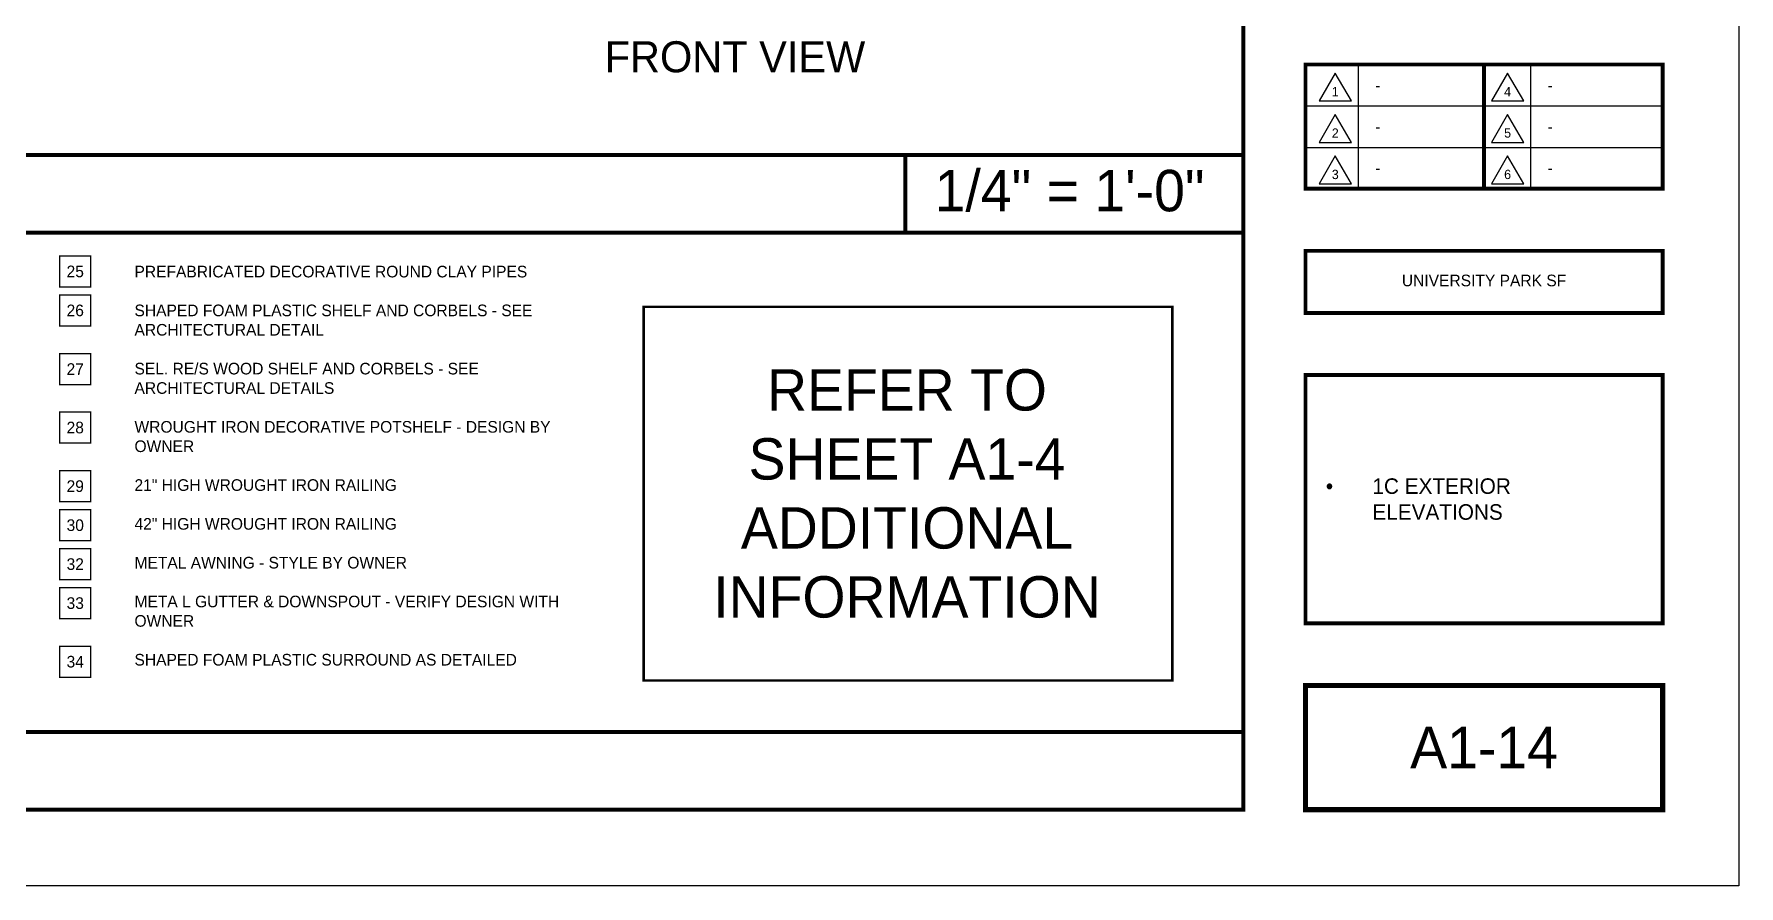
# Model space of a CAD drawing. Extents: x -1728 to 0, y -1152 to 0.
# Drawn here: x -659 to 0, y -1152 to -823 of the extents above; entities that cross this region are included whole.
import ezdxf
from ezdxf.enums import TextEntityAlignment as Align

# ---------------------------------------------------------------- set-up
doc = ezdxf.new("R2010")
doc.units = 0
doc.header["$LTSCALE"] = 48
doc.header["$MEASUREMENT"] = 0
doc.layers.get('0').update_dxf_attribs({"linetype": 'CONTINUOUS'})
doc.layers.add('24X36TB', color=7, linetype='CONTINUOUS', lineweight=30)
for name, color, linetype in [('A-DIMS', 3, 'CONTINUOUS'), ('A-SYMTEXT', 2, 'CONTINUOUS'), ('A-TEXT', 3, 'CONTINUOUS'), ('TB-text', 3, 'CONTINUOUS')]:
    doc.layers.add(name, color=color, linetype=linetype)
doc.styles.get("Standard").update_dxf_attribs({"font": 'ERASMD.TTF', "height": 4.5})

# ---------------------------------------------------------------- blocks, each defined once
blk = doc.blocks.new('01PSRV01')
at = {"color": 0, "linetype": 'ByBlock'}
blk.add_lwpolyline([(0, 0.5), (-0.433, -0.25), (0.433, -0.25)], close=True, dxfattribs=at)
blk.add_attdef('NUMBER', text='', height=0.25, dxfattribs=at).set_placement((0, 0), align=Align.MIDDLE)
blk = doc.blocks.new('A$C06A91398')
at = {"layer": '24X36TB'}
for p, q in [((464.92, 250.64), (464.92, 202.64)), ((531.53, 250.64), (531.53, 202.64)), ((444.62, 234.64), (582.62, 234.64)), ((444.62, 218.64), (582.62, 218.64))]:
    blk.add_line(p, q, dxfattribs=at)
blk.add_lwpolyline([(-1115.88, 1085.14), (612.12, 1085.14), (612.12, -66.86), (-1115.88, -66.86)], close=True, dxfattribs=at)
for points, const_width in [([(420.62, -37.36), (420.62, 1055.64), (-1055.88, 1055.64), (-1055.88, -37.36)], 1.5), ([(444.62, 202.64), (444.62, 250.64), (582.62, 250.64), (582.62, 202.64)], 1.5), ([(444.62, 178.64), (582.62, 178.64), (582.62, 154.64), (444.62, 154.64)], 1.5), ([(444.62, 34.64), (444.62, 130.64), (582.62, 130.64), (582.62, 34.64)], 1.5), ([(444.62, 10.64), (582.62, 10.64), (582.62, -37.36), (444.62, -37.36)], 2)]:
    blk.add_lwpolyline(points, close=True, dxfattribs=dict(at, const_width=const_width))
at = {"layer": '24X36TB', "const_width": 1.5}
blk.add_lwpolyline([(513.62, 250.64), (513.62, 202.64)], dxfattribs=at)
at = {"layer": 'TB-text', "xscale": 14.40000000000146, "yscale": 14.39999999999418, "zscale": 14.4}
for p, values in [((456.11, 240.17), {'NUMBER': '1'}), ((522.72, 240.17), {'NUMBER': '4'}), ((456.11, 224.17), {'NUMBER': '2'}), ((522.72, 224.17), {'NUMBER': '5'}), ((456.11, 208.17), {'NUMBER': '3'}), ((522.72, 208.17), {'NUMBER': '6'})]:
    blk.add_blockref('01PSRV01', p, dxfattribs=at).add_auto_attribs(values)

msp = doc.modelspace()

# ---------------------------------------------------------------- linework, layer by layer
at = {"layer": '24X36TB', "const_width": 1.5}
for points in [[(-1668, -869.5), (-1074, -869.5), (-191.5, -869.5)], [(-322.20815, -899.5), (-322.20815, -869.5)], [(-1668, -899.5), (-1074, -899.5), (-191.5, -899.5)], [(-1668, -1092.5), (-1074, -1092.5), (-191.5, -1092.5)]]:
    msp.add_lwpolyline(points, dxfattribs=at)
at = {"layer": 'A-DIMS', "const_width": 1}
msp.add_lwpolyline([(-423.26216, -928.1646), (-218.95542, -928.1646), (-218.95542, -1072.6069), (-423.26216, -1072.6069)], close=True, dxfattribs=at)
at = {"layer": 'A-SYMTEXT', "const_width": 0.5}
for points in [[(-649.00507, -920.5), (-637.00507, -920.5), (-637.00507, -908.5), (-649.00507, -908.5)], [(-649.00507, -935.57603), (-637.00507, -935.57603), (-637.00507, -923.57603), (-649.00507, -923.57603)], [(-649.00507, -958.21938), (-637.00507, -958.21938), (-637.00507, -946.21938), (-649.00507, -946.21938)], [(-649.00507, -980.84842), (-637.00507, -980.84842), (-637.00507, -968.84842), (-649.00507, -968.84842)], [(-649.00507, -1003.50256), (-637.00507, -1003.50256), (-637.00507, -991.50256), (-649.00507, -991.50256)], [(-649.00507, -1018.58825), (-637.00507, -1018.58825), (-637.00507, -1006.58825), (-649.00507, -1006.58825)], [(-649.00507, -1033.64007), (-637.00507, -1033.64007), (-637.00507, -1021.64007), (-649.00507, -1021.64007)], [(-649.00507, -1048.71609), (-637.00507, -1048.71609), (-637.00507, -1036.71609), (-649.00507, -1036.71609)], [(-649.00507, -1071.35944), (-637.00507, -1071.35944), (-637.00507, -1059.35944), (-649.00507, -1059.35944)]]:
    msp.add_lwpolyline(points, close=True, dxfattribs=at)

# ---------------------------------------------------------------- block references
at = {"layer": 'A-DIMS'}
msp.add_blockref('A$C06A91398', (-612.11644, -1085.14447), dxfattribs=at)

# ---------------------------------------------------------------- texts
at = {"layer": 'A-SYMTEXT', "color": 3, "char_height": 4.5, "width": 3.8571429, "attachment_point": 5}
for s, insert in [('25', (-643.00507, -914.5)), ('26', (-643.00507, -929.57603)), ('27', (-643.00507, -952.21938)), ('28', (-643.00507, -974.84842)), ('29', (-643.00507, -997.50256)), ('30', (-643.00507, -1012.58825)), ('32', (-643.00507, -1027.64007)), ('33', (-643.00507, -1042.71609)), ('34', (-643.00507, -1065.35944))]:
    msp.add_mtext(s, dxfattribs=dict(at, insert=insert))
at = {"layer": 'A-TEXT'}
for s, insert, char_height, width, attachment_point in [('FRONT VIEW', (-337.66158, -825.5), 12, 112.8784537, 3), ('1/4" = 1\'-0"', (-258.68218, -875.22273), 16, 628.1875, 2), ('PREFABRICATED DECORATIVE ROUND CLAY PIPES \\P\\PSHAPED FOAM PLASTIC SHELF AND CORBELS - SEE ARCHITECTURAL DETAIL \\P\\PSEL. RE/S WOOD SHELF AND CORBELS - SEE ARCHITECTURAL DETAILS \\P\\PWROUGHT IRON DECORATIVE POTSHELF - DESIGN BY OWNER \\P\\P21" HIGH WROUGHT IRON RAILING \\P\\P42" HIGH WROUGHT IRON RAILING \\P\\PMETAL AWNING - STYLE BY OWNER\\P\\PMETA L GUTTER & DOWNSPOUT - VERIFY DESIGN WITH OWNER\\P\\PSHAPED FOAM PLASTIC SURROUND AS DETAILED', (-620.10588, -912.28465), 4.5, 166.0549451, 1)]:
    msp.add_mtext(s, dxfattribs=dict(at, insert=insert, char_height=char_height, width=width, attachment_point=attachment_point))
at = {"layer": 'TB-text'}
for s, insert, char_height, width, attachment_point in [('{\\fEras Medium ITC|b0|i0|c0|p34;-}', (-140.54767, -842.5), 4.5, 51, 4), ('{\\fEras Medium ITC|b0|i0|c0|p34;-}', (-73.93702, -842.5), 4.5, 51, 4), ('{\\fEras Medium ITC|b0|i0|c0|p34;-}', (-140.54767, -858.5), 4.5, 51, 4), ('{\\fEras Medium ITC|b0|i0|c0|p34;-}', (-73.93702, -858.5), 4.5, 51, 4), ('{\\fEras Medium ITC|b0|i0|c0|p34;-}', (-140.54767, -874.5), 4.5, 51, 4), ('{\\fEras Medium ITC|b0|i0|c0|p34;-}', (-73.93702, -874.5), 4.5, 51, 4), ('{\\fEras Demi ITC|b0|i0|c0|p34;UNIVERSITY PARK SF}', (-98.5, -918), 4.5, 138, 5), ('{\\fEras Demi ITC|b0|i0|c0|p34;REFER TO \\PSHEET A1-4\\PADDITIONAL INFORMATION}', (-321.5304, -1000.38575), 16, 194.1523523, 5), ('\\pi-18,l18,t18;{\\fSymbol|b0|i0|c2|p18;·^I}1C EXTERIOR \\P^IELEVATIONS', (-159.64988, -1002.5), 6, 130.149881, 4), ('{\\fEras Demi ITC|b0|i0|c0|p34;A1-14}', (-98.5, -1098.5), 16, 138, 5)]:
    msp.add_mtext(s, dxfattribs=dict(at, insert=insert, char_height=char_height, width=width, attachment_point=attachment_point))

doc.saveas('drawing.dxf')
